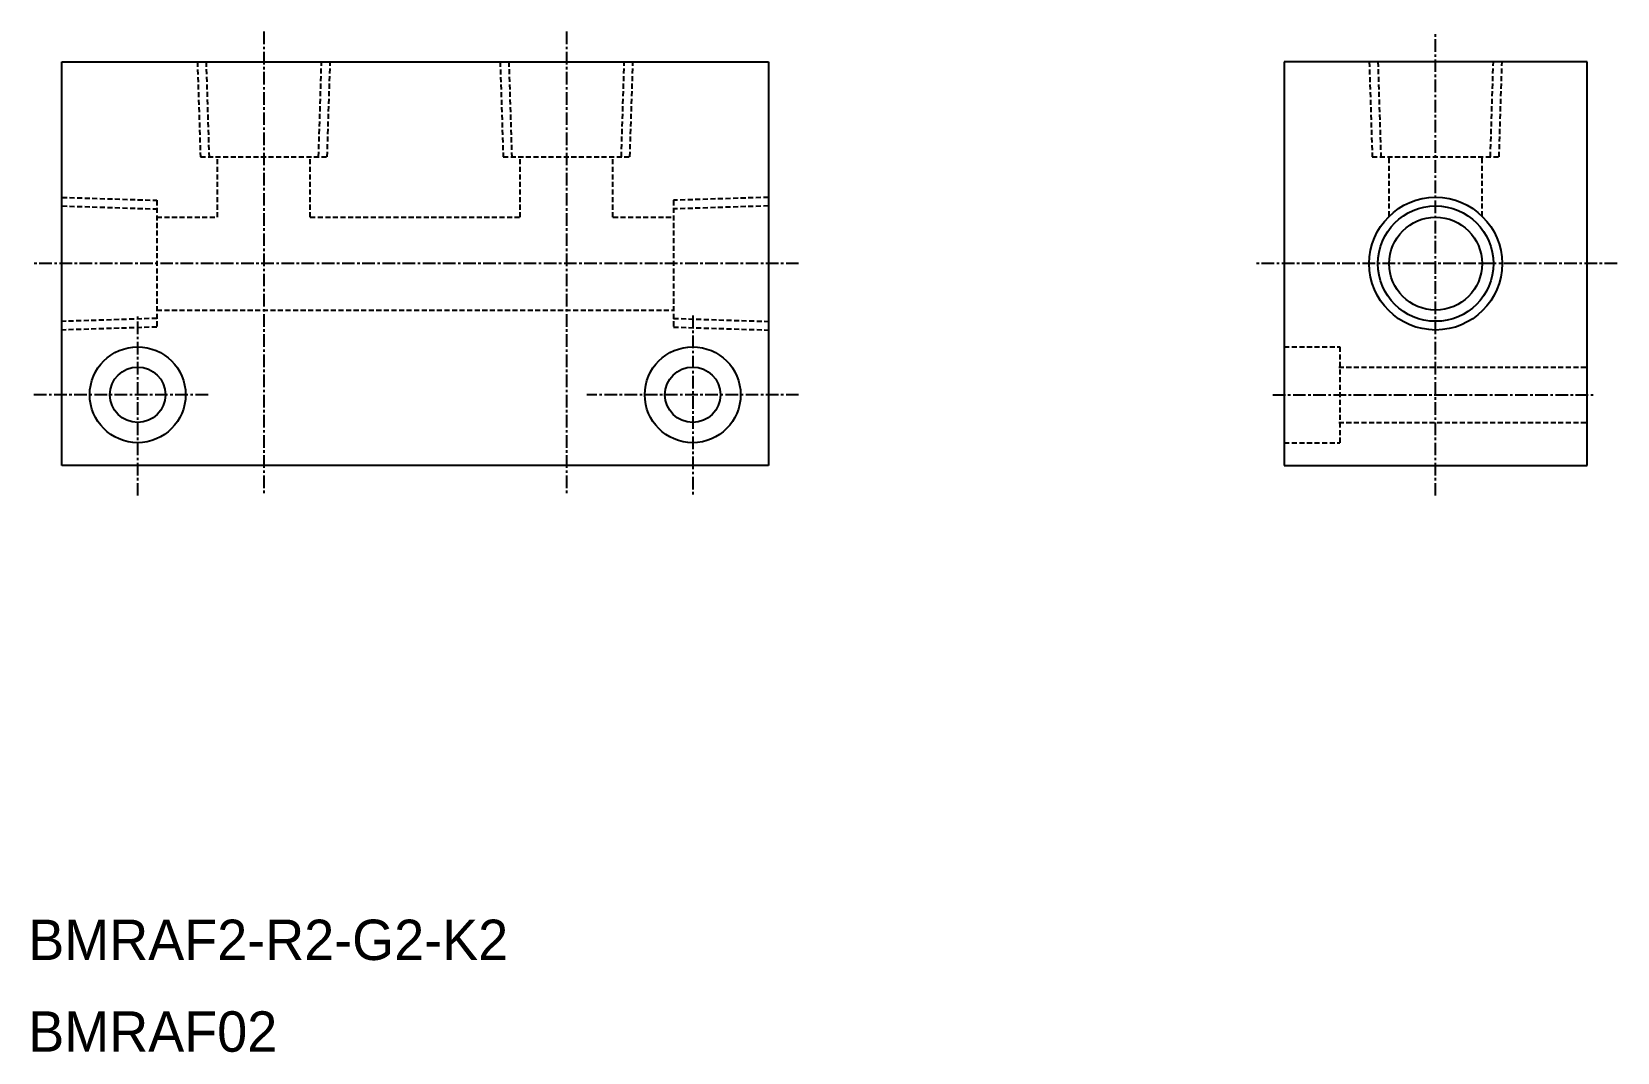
# Model space of a CAD drawing. Extents: x 399 to 556, y 239 to 340.
import ezdxf

# ---------------------------------------------------------------- set-up
doc = ezdxf.new("R2010")
doc.units = 0
doc.linetypes.add('CENTER', pattern=[2, 1.25, -0.25, 0.25, -0.25])
doc.linetypes.add('DASHED', pattern=[0.75, 0.5, -0.25])
doc.layers.get('0').update_dxf_attribs({"linetype": 'CONTINUOUS'})
doc.layers.add('CENTER', color=1, linetype='CENTER')

msp = doc.modelspace()

# ---------------------------------------------------------------- linework, layer by layer
at = {"color": 7, "linetype": 'CONTINUOUS'}
for p, q in [((401.5, 336.91), (471.5, 336.91)), ((401.5, 296.91), (401.5, 336.91)), ((471.5, 336.91), (471.5, 296.91)), ((522.62, 336.91), (522.62, 296.91)), ((552.62, 336.91), (522.62, 336.91)), ((552.62, 296.91), (552.62, 336.91)), ((471.5, 296.91), (401.5, 296.91)), ((522.62, 296.91), (552.62, 296.91))]:
    msp.add_line(p, q, dxfattribs=at)
at = {"color": 3, "linetype": 'DASHED'}
for p, q in [((414.92, 336.91), (415.22, 327.51)), ((415.78, 336.93), (416.07, 327.51)), ((426.93, 327.51), (427.22, 336.93)), ((427.78, 327.51), (428.08, 336.91)), ((444.92, 336.91), (445.22, 327.51)), ((445.78, 336.93), (446.07, 327.51)), ((456.93, 327.51), (457.22, 336.93)), ((457.78, 327.51), (458.08, 336.91)), ((531.04, 336.91), (531.34, 327.51)), ((531.9, 336.93), (532.19, 327.51)), ((543.05, 327.51), (543.34, 336.93)), ((543.91, 327.51), (544.2, 336.91)), ((415.22, 327.51), (427.78, 327.51)), ((416.9, 321.51), (416.9, 327.51)), ((426.1, 321.51), (426.1, 327.51)), ((445.22, 327.51), (457.78, 327.51)), ((446.9, 321.51), (446.9, 327.51)), ((456.1, 321.51), (456.1, 327.51)), ((531.34, 327.51), (543.91, 327.51)), ((533.02, 321.61), (533.02, 327.51)), ((542.22, 321.61), (542.22, 327.51)), ((401.5, 323.48), (410.9, 323.19)), ((401.5, 322.63), (410.9, 322.33)), ((410.9, 323.19), (410.9, 310.62)), ((471.5, 323.48), (462.1, 323.19)), ((462.1, 323.19), (462.1, 310.62)), ((471.5, 322.63), (462.1, 322.33)), ((410.9, 321.51), (416.9, 321.51)), ((426.1, 321.51), (446.9, 321.51)), ((456.1, 321.51), (462.1, 321.51)), ((410.9, 311.48), (401.5, 311.18)), ((410.9, 312.31), (462.1, 312.31)), ((462.1, 311.48), (471.5, 311.18)), ((410.9, 310.62), (401.5, 310.33)), ((462.1, 310.62), (471.5, 310.33)), ((522.62, 308.66), (528.12, 308.66)), ((528.12, 308.66), (528.12, 299.16)), ((528.02, 306.66), (552.62, 306.66)), ((528.02, 301.16), (552.62, 301.16)), ((522.62, 299.16), (528.12, 299.16))]:
    msp.add_line(p, q, dxfattribs=at)
at = {"color": 3, "linetype": 'CONTINUOUS'}
msp.add_circle((537.62, 316.91), 6.58, dxfattribs=at)
at = {"color": 7, "linetype": 'CONTINUOUS'}
for centre, radius in [((537.62, 316.91), 5.72), ((537.62, 316.91), 4.6), ((409, 303.91), 4.75), ((464, 303.91), 4.75), ((409, 303.91), 2.75), ((464, 303.91), 2.75)]:
    msp.add_circle(centre, radius, dxfattribs=at)
at = {"layer": 'CENTER', "color": 1, "linetype": 'CENTER'}
for p, q in [((421.5, 339.91), (421.5, 293.91)), ((451.5, 339.91), (451.5, 293.91)), ((537.62, 293.91), (537.62, 339.91)), ((474.5, 316.91), (398.5, 316.91)), ((555.62, 316.91), (519.62, 316.91)), ((409, 293.91), (409, 311.78)), ((464, 311.78), (464, 293.91)), ((415.97, 303.91), (398.5, 303.91)), ((474.5, 303.91), (453.5, 303.91)), ((521.49, 303.91), (553.38, 303.91))]:
    msp.add_line(p, q, dxfattribs=at)

# ---------------------------------------------------------------- texts
at = {"color": 7, "linetype": 'CONTINUOUS'}
for s, p in [('BMRAF2-R2-G2-K2', (398.16, 247.87)), ('BMRAF02', (398.16, 238.78))]:
    msp.add_text(s, height=4, dxfattribs=at).set_placement(p)

doc.saveas('drawing.dxf')
